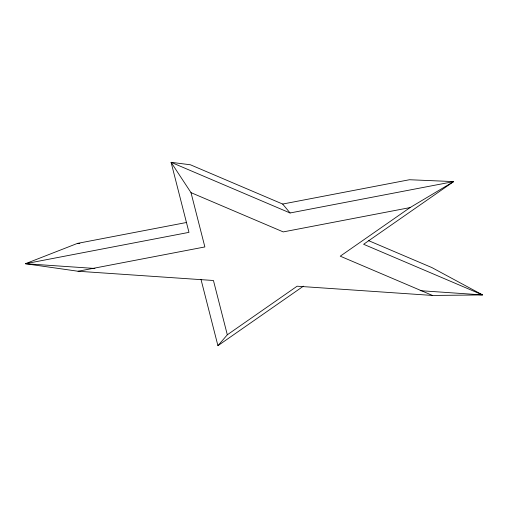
<?xml version="1.0" encoding="UTF-8"?>
<svg xmlns="http://www.w3.org/2000/svg" width="508" height="508" viewBox="0 0 508 508"><rect width="100%" height="100%" fill="white"/><g stroke="black" fill="none" stroke-linecap="round" stroke-linejoin="round"><path stroke-width="0.76" d="M201.009 279.451L217.926 345.688L227.311 334.791L297.11 286.207L432.486 295.446L482.6 294.938L431.902 267.589L368.713 240.69M227.311 334.791L213.443 280.492L78.067 271.253L25.4 263.722L188.976 232.359L171.088 162.312L190.417 164.782L282.658 204.051L409.461 179.737L453.65 181.604L410.045 207.594L340.246 256.178L432.486 295.446M217.926 345.688L303.428 286.169M186.392 222.51L77.483 243.389L25.4 263.722L94.939 268.472M78.067 271.253L204.87 246.939L191.002 192.64L171.088 162.312L290.074 212.973L453.65 181.604L363.614 244.278L482.6 294.938L420.173 290.671M410.045 207.594L283.235 231.908L191.002 192.64M77.483 243.389L79.858 243.554M282.658 204.051L290.074 212.973"/></g></svg>
